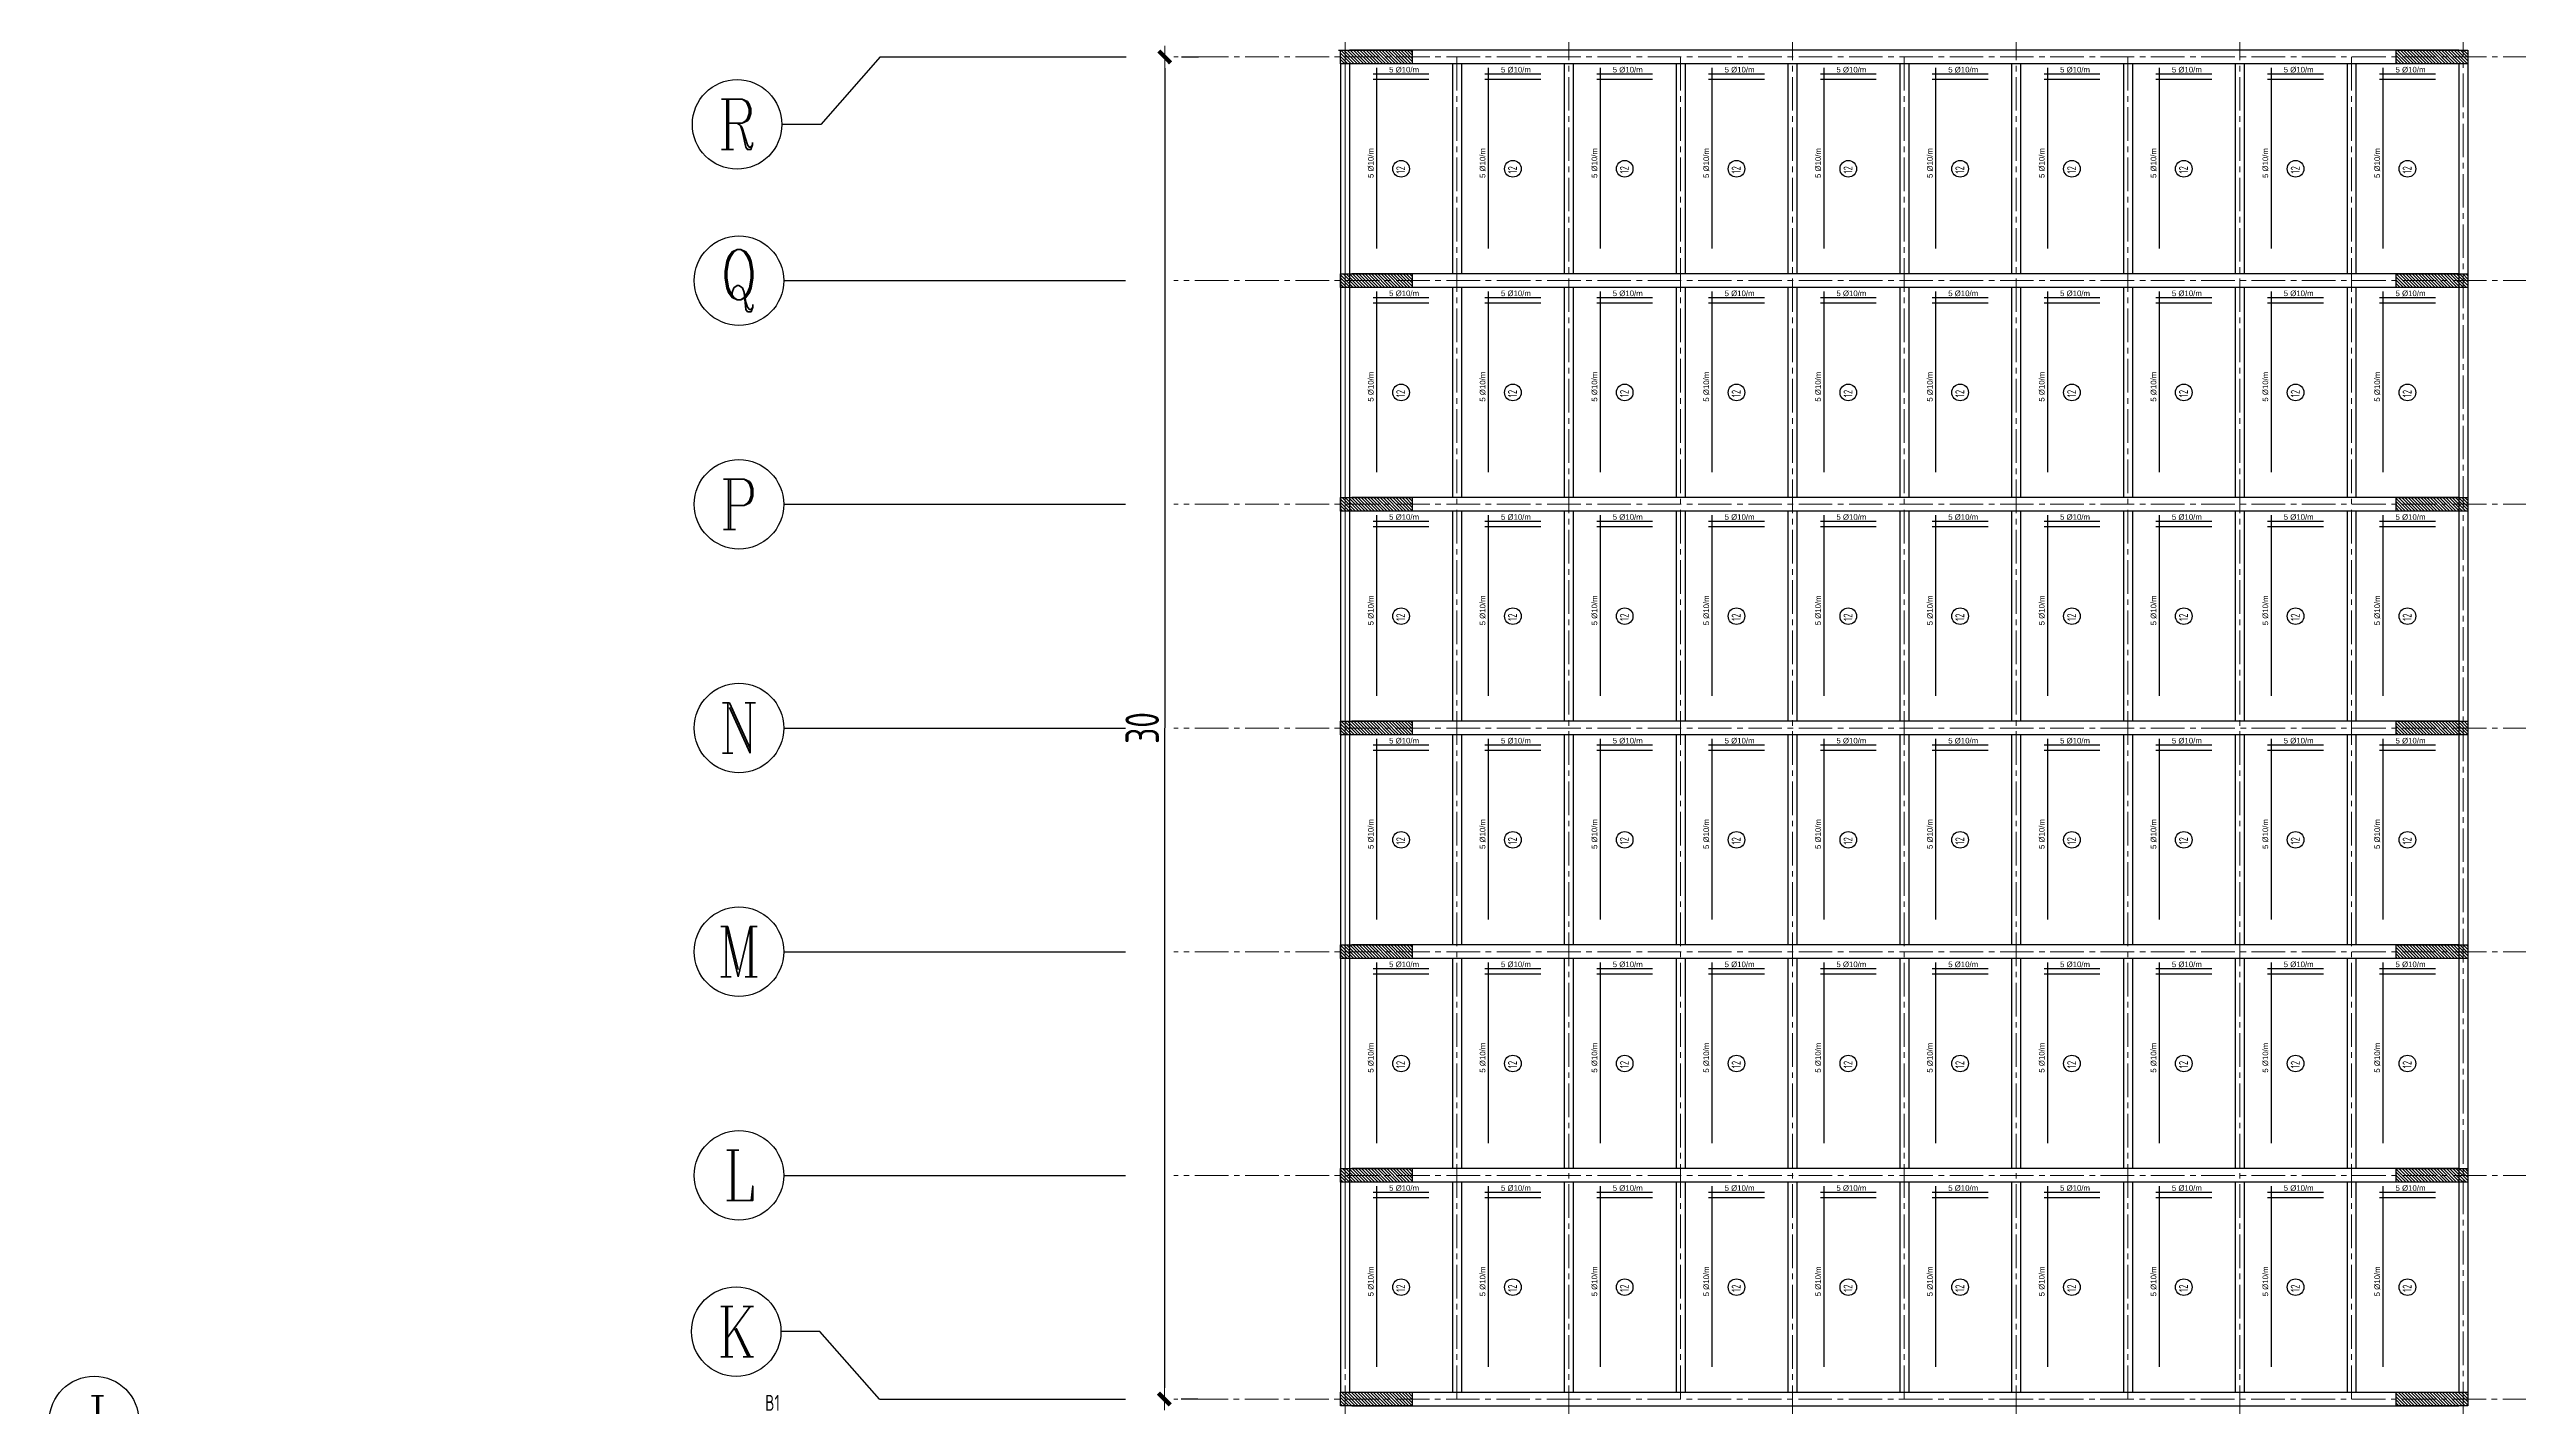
# Model space of a CAD drawing. Header units: metres. Extents: x 202848 to 204724, y 1924431 to 1925550.
# Drawn here: x 203896.4 to 203951.6, y 1924886.6 to 1924916.9 of the extents above; entities that cross this region are included whole.
import ezdxf
from ezdxf.enums import TextEntityAlignment as Align

# ---------------------------------------------------------------- set-up
doc = ezdxf.new("R2010")
doc.units = ezdxf.units.M
doc.header["$MEASUREMENT"] = 0
doc.linetypes.add('CENTER2', pattern=[1.125, 0.75, -0.125, 0.125, -0.125])
doc.layers.add('Axis', color=1, linetype='CENTER2', lineweight=5)
doc.layers.add('Dimations', color=3, linetype='Continuous', lineweight=5)
for name, color, linetype in [('Axis Name', 8, 'Continuous'), ('Columns', 2, 'Continuous'), ('Frame', 7, 'Continuous'), ('Slab Upper Reinforcment', 2, 'Continuous'), ('Walls', 255, 'Continuous'), ('YQ_DIM', 3, 'Continuous')]:
    doc.layers.add(name, color=color, linetype=linetype)
doc.styles.add('1', font='arial.ttf')
doc.styles.add('YQ_AXIS', font='COMPLEX.SHX', dxfattribs={"width": 0.8, "bigfont": 'GBCBIG.SHX'})
doc.styles.add('YQ_DIM', font='SUPEROS.SHX', dxfattribs={"width": 0.8, "bigfont": 'HZDX.SHX'})
doc.dimstyles.new('yqm0_250', dxfattribs={"dimscale": 0.25, "dimtxt": 3, "dimasz": 1, "dimexe": 1.5, "dimexo": 3, "dimgap": 0.5, "dimtad": 1, "dimdec": 3, "dimdsep": 46, "dimtxsty": 'YQ_DIM', "dimblk": 'YQTICK', "dimcen": 0, "dimclrd": 256, "dimclre": 256, "dimclrt": 7, "dimadec": 1, "dimazin": 2, "dimtfac": 1, "dimtdec": 4, "dimtix": 1, "dimtmove": 2, "dimatfit": 2, "dimfxl": 1, "dimtolj": 1, "dimtzin": 0, "dimarcsym": 0})
pattern_1 = [(135, (360.91879, 0), (-0.0353553390593, -0.0353553390593), [])]

# ---------------------------------------------------------------- blocks, each defined once
blk = doc.blocks.new('*U286')
for p, q in [((-0.1, 2.35), (-0.1, -2.35)), ((0.1, 2.35), (0.1, -2.35))]:
    blk.add_line(p, q)
blk = doc.blocks.new('*U287')
at = {"color": 0, "linetype": 'ByBlock', "lineweight": -2, "transparency": 16777216}
for p in [(0, 0), (2.5, 0), (5, 0), (7.5, 0), (10, 0), (12.5, 0), (15, 0), (17.5, 0), (20, 0), (0, -5), (2.5, -5), (5, -5), (7.5, -5), (10, -5), (12.5, -5), (15, -5), (17.5, -5), (20, -5), (0, -10), (2.5, -10), (5, -10), (7.5, -10), (10, -10), (12.5, -10), (15, -10), (17.5, -10), (20, -10), (0, -15), (2.5, -15), (5, -15), (7.5, -15), (10, -15), (12.5, -15), (15, -15), (17.5, -15), (20, -15), (0, -20), (2.5, -20), (5, -20), (7.5, -20), (10, -20), (12.5, -20), (15, -20), (17.5, -20), (20, -20), (0, -25), (2.5, -25), (5, -25), (7.5, -25), (10, -25), (12.5, -25), (15, -25), (17.5, -25), (20, -25)]:
    blk.add_blockref('*U286', p, dxfattribs=at)
blk = doc.blocks.new('YQTICK')
blk.add_line((-1, 0), (1, 0))
at = {"const_width": 0.4}
blk.add_lwpolyline([(0.53, 0.53), (-0.53, -0.53)], dxfattribs=at)
blk = doc.blocks.new('*D333')
at = {"layer": 'Defpoints', "color": 0, "transparency": 16777216}
for p in [(203921.375, 1924916.744), (203921.366, 1924886.744), (203921.366, 1924886.744)]:
    blk.add_point(p, dxfattribs=at)
at = {"layer": 'Dimations', "lineweight": -2, "transparency": 16777216}
for p, q in [((203921.375, 1924916.494), (203921.366, 1924886.994)), ((203922.125, 1924916.743), (203921.75, 1924916.743)), ((203922.116, 1924886.743), (203921.741, 1924886.743))]:
    blk.add_line(p, q, dxfattribs=at)
at = {"layer": 'Dimations', "lineweight": -2, "transparency": 16777216, "xscale": 0.25, "yscale": 0.25, "zscale": 0.25}
for p, rotation in [((203921.375, 1924916.744), 89.98404290254005), ((203921.366, 1924886.744), 269.9840429025401)]:
    blk.add_blockref('YQTICK', p, dxfattribs=dict(at, rotation=rotation))
at = {"layer": 'Dimations', "color": 7, "transparency": 16777216, "insert": (203920.87, 1924901.744), "char_height": 0.75, "attachment_point": 5, "rotation": 89.984, "style": 'YQ_DIM'}
blk.add_mtext('\\A1;30', dxfattribs=at)
blk = doc.blocks.new('*U353')
at = {"layer": 'Slab Upper Reinforcment'}
for p, q in [((0.682, 1.866), (-0.568, 1.866)), ((0.682, 1.746), (-0.568, 1.746)), ((-0.493, 2.006), (-0.493, -2.03))]:
    blk.add_line(p, q, dxfattribs=at)
blk.add_circle((0.057, -0.249), 0.186, dxfattribs=at)
at = {"layer": 'Slab Upper Reinforcment', "insert": (-0.209, 2.03), "char_height": 0.125, "attachment_point": 1, "style": '1'}
blk.add_mtext_dynamic_manual_height_columns('5 %%C10/m', width=0.73263, gutter_width=1, heights=[0], dxfattribs=at)
at = {"layer": 'Slab Upper Reinforcment', "attachment_point": 1, "rotation": 90}
for s, width, insert, char_height, style in [('5 %%C10/m', 0.73263, (-0.682, -0.455), 0.125, '1'), ('12', 0.14654, (-0.051, -0.352), 0.2, 'YQ_DIM')]:
    blk.add_mtext_dynamic_manual_height_columns(s, width=width, gutter_width=1, heights=[0], dxfattribs=dict(at, insert=insert, char_height=char_height, style=style))
blk = doc.blocks.new('*U354')
at = {"layer": 'Slab Upper Reinforcment', "color": 0, "linetype": 'ByBlock', "lineweight": -2, "transparency": 16777216}
for p in [(-22.5, 0), (-20, 0), (-17.5, 0), (-15, 0), (-12.5, 0), (-10, 0), (-7.5, 0), (-5, 0), (-2.5, 0), (0, 0), (-22.5, -5), (-20, -5), (-17.5, -5), (-15, -5), (-12.5, -5), (-10, -5), (-7.5, -5), (-5, -5), (-2.5, -5), (0, -5), (-22.5, -10), (-20, -10), (-17.5, -10), (-15, -10), (-12.5, -10), (-10, -10), (-7.5, -10), (-5, -10), (-2.5, -10), (0, -10), (-22.5, -15), (-20, -15), (-17.5, -15), (-15, -15), (-12.5, -15), (-10, -15), (-7.5, -15), (-5, -15), (-2.5, -15), (0, -15), (-22.5, -20), (-20, -20), (-17.5, -20), (-15, -20), (-12.5, -20), (-10, -20), (-7.5, -20), (-5, -20), (-2.5, -20), (0, -20), (-22.5, -25), (-20, -25), (-17.5, -25), (-15, -25), (-12.5, -25), (-10, -25), (-7.5, -25), (-5, -25), (-2.5, -25), (0, -25)]:
    blk.add_blockref('*U353', p, dxfattribs=at)

msp = doc.modelspace()

# ---------------------------------------------------------------- hatches: boundary and pattern name
at = {"layer": 'Columns', "transparency": 33554687}
h = msp.add_hatch(dxfattribs=at)
h.set_pattern_fill('ANSI31', color=256, scale=0.4, angle=90)
h.set_pattern_definition(pattern_1)
h.paths.add_polyline_path([(203925.3058, 1924916.8935), (203925.3058, 1924916.5935), (203926.9058, 1924916.5935), (203926.9058, 1924916.8935)])
h = msp.add_hatch(dxfattribs=at)
h.set_pattern_fill('ANSI31', color=256, scale=0.4, angle=90)
h.set_pattern_definition(pattern_1)
h.paths.add_polyline_path([(203948.9058, 1924916.8935), (203948.9058, 1924916.5935), (203950.5058, 1924916.5935), (203950.5058, 1924916.8935)])
h = msp.add_hatch(dxfattribs=at)
h.set_pattern_fill('ANSI31', color=256, scale=0.4, angle=90)
h.set_pattern_definition(pattern_1)
h.paths.add_polyline_path([(203925.3058, 1924911.8935), (203925.3058, 1924911.5935), (203926.9058, 1924911.5935), (203926.9058, 1924911.8935)])
h = msp.add_hatch(dxfattribs=at)
h.set_pattern_fill('ANSI31', color=256, scale=0.4, angle=90)
h.set_pattern_definition(pattern_1)
h.paths.add_polyline_path([(203948.9058, 1924911.8935), (203948.9058, 1924911.5935), (203950.5058, 1924911.5935), (203950.5058, 1924911.8935)])
h = msp.add_hatch(dxfattribs=at)
h.set_pattern_fill('ANSI31', color=256, scale=0.4, angle=90)
h.set_pattern_definition(pattern_1)
h.paths.add_polyline_path([(203925.3058, 1924906.8935), (203925.3058, 1924906.5935), (203926.9058, 1924906.5935), (203926.9058, 1924906.8935)])
h = msp.add_hatch(dxfattribs=at)
h.set_pattern_fill('ANSI31', color=256, scale=0.4, angle=90)
h.set_pattern_definition(pattern_1)
h.paths.add_polyline_path([(203948.9058, 1924906.8935), (203948.9058, 1924906.5935), (203950.5058, 1924906.5935), (203950.5058, 1924906.8935)])
h = msp.add_hatch(dxfattribs=at)
h.set_pattern_fill('ANSI31', color=256, scale=0.4, angle=90)
h.set_pattern_definition(pattern_1)
h.paths.add_polyline_path([(203925.3058, 1924901.8935), (203925.3058, 1924901.5935), (203926.9058, 1924901.5935), (203926.9058, 1924901.8935)])
h = msp.add_hatch(dxfattribs=at)
h.set_pattern_fill('ANSI31', color=256, scale=0.4, angle=90)
h.set_pattern_definition(pattern_1)
h.paths.add_polyline_path([(203948.9058, 1924901.8935), (203948.9058, 1924901.5935), (203950.5058, 1924901.5935), (203950.5058, 1924901.8935)])
h = msp.add_hatch(dxfattribs=at)
h.set_pattern_fill('ANSI31', color=256, scale=0.4, angle=90)
h.set_pattern_definition(pattern_1)
h.paths.add_polyline_path([(203925.3058, 1924896.8935), (203925.3058, 1924896.5935), (203926.9058, 1924896.5935), (203926.9058, 1924896.8935)])
h = msp.add_hatch(dxfattribs=at)
h.set_pattern_fill('ANSI31', color=256, scale=0.4, angle=90)
h.set_pattern_definition(pattern_1)
h.paths.add_polyline_path([(203948.9058, 1924896.8935), (203948.9058, 1924896.5935), (203950.5058, 1924896.5935), (203950.5058, 1924896.8935)])
h = msp.add_hatch(dxfattribs=at)
h.set_pattern_fill('ANSI31', color=256, scale=0.4, angle=90)
h.set_pattern_definition(pattern_1)
h.paths.add_polyline_path([(203925.3058, 1924891.8935), (203925.3058, 1924891.5935), (203926.9058, 1924891.5935), (203926.9058, 1924891.8935)])
h = msp.add_hatch(dxfattribs=at)
h.set_pattern_fill('ANSI31', color=256, scale=0.4, angle=90)
h.set_pattern_definition(pattern_1)
h.paths.add_polyline_path([(203948.9058, 1924891.8935), (203948.9058, 1924891.5935), (203950.5058, 1924891.5935), (203950.5058, 1924891.8935)])
h = msp.add_hatch(dxfattribs=at)
h.set_pattern_fill('ANSI31', color=256, scale=0.4, angle=90)
h.set_pattern_definition(pattern_1)
h.paths.add_polyline_path([(203925.3058, 1924886.8935), (203925.3058, 1924886.5935), (203926.9058, 1924886.5935), (203926.9058, 1924886.8935)])
h = msp.add_hatch(dxfattribs=at)
h.set_pattern_fill('ANSI31', color=256, scale=0.4, angle=90)
h.set_pattern_definition(pattern_1)
h.paths.add_polyline_path([(203948.9058, 1924886.8935), (203948.9058, 1924886.5935), (203950.5058, 1924886.5935), (203950.5058, 1924886.8935)])

# ---------------------------------------------------------------- linework, layer by layer
at = {"layer": 'Axis'}
for p, q in [((203950.4058, 1924941.1255), (203950.4058, 1924862.3615)), ((203925.4058, 1924941.0455), (203925.4058, 1924862.3615)), ((203930.4058, 1924941.0455), (203930.4058, 1924862.3615)), ((203930.4058, 1924941.0455), (203930.4058, 1924862.3615)), ((203935.4058, 1924941.0455), (203935.4058, 1924862.3615)), ((203935.4058, 1924941.0455), (203935.4058, 1924862.3615)), ((203940.4058, 1924941.0455), (203940.4058, 1924862.3615)), ((203940.4058, 1924941.0455), (203940.4058, 1924862.3615)), ((203945.4058, 1924941.0455), (203945.4058, 1924862.3615)), ((203945.4058, 1924941.0455), (203945.4058, 1924862.3615)), ((203925.4058, 1924916.8935), (203925.4058, 1924887.4935)), ((203954.2974, 1924916.7435), (203921.5738, 1924916.7435)), ((203927.9058, 1924916.7435), (203927.9058, 1924886.7435)), ((203932.9058, 1924916.7435), (203932.9058, 1924886.7435)), ((203937.9058, 1924916.7435), (203937.9058, 1924886.7435)), ((203942.9058, 1924916.7435), (203942.9058, 1924886.7435)), ((203947.9058, 1924916.7435), (203947.9058, 1924886.7435)), ((203954.2974, 1924911.7435), (203921.5738, 1924911.7435)), ((203954.2974, 1924906.7435), (203921.5738, 1924906.7435)), ((203954.2974, 1924901.7435), (203921.5738, 1924901.7435)), ((203954.2974, 1924896.7435), (203921.5738, 1924896.7435)), ((203954.2974, 1924891.7435), (203921.5738, 1924891.7435)), ((203954.289, 1924886.7435), (203921.5738, 1924886.7435))]:
    msp.add_line(p, q, dxfattribs=at)
at = {"layer": 'Axis Name'}
for p, q in [((203915.0147, 1924916.7435), (203913.6815, 1924915.2372)), ((203915.0147, 1924916.7435), (203920.5147, 1924916.7435)), ((203913.6815, 1924915.2372), (203912.8122, 1924915.2372)), ((203912.8552, 1924911.7435), (203920.4954, 1924911.7435)), ((203912.8552, 1924906.7435), (203920.4954, 1924906.7435)), ((203912.8552, 1924901.7435), (203920.4954, 1924901.7435)), ((203912.8552, 1924896.7435), (203920.4954, 1924896.7435)), ((203912.8552, 1924891.7435), (203920.4954, 1924891.7435)), ((203913.6622, 1924888.2499), (203912.7929, 1924888.2499)), ((203914.9954, 1924886.7435), (203913.6622, 1924888.2499)), ((203914.9954, 1924886.7435), (203920.4954, 1924886.7435))]:
    msp.add_line(p, q, dxfattribs=at)
for centre in [(203911.8122, 1924915.2372), (203911.8552, 1924911.7435), (203911.8552, 1924906.7435), (203911.8552, 1924901.7435), (203911.8552, 1924896.7435), (203911.8552, 1924891.7435), (203911.7929, 1924888.2499), (203897.4379, 1924886.2535)]:
    msp.add_circle(centre, 1, dxfattribs=at)
at = {"layer": 'Columns'}
for points in [[(203925.3058, 1924916.8935), (203926.9058, 1924916.8935), (203926.9058, 1924916.5935), (203925.3058, 1924916.5935)], [(203948.9058, 1924916.8935), (203950.5058, 1924916.8935), (203950.5058, 1924916.5935), (203948.9058, 1924916.5935)], [(203925.3058, 1924911.8935), (203926.9058, 1924911.8935), (203926.9058, 1924911.5935), (203925.3058, 1924911.5935)], [(203948.9058, 1924911.8935), (203950.5058, 1924911.8935), (203950.5058, 1924911.5935), (203948.9058, 1924911.5935)], [(203925.3058, 1924906.8935), (203926.9058, 1924906.8935), (203926.9058, 1924906.5935), (203925.3058, 1924906.5935)], [(203948.9058, 1924906.8935), (203950.5058, 1924906.8935), (203950.5058, 1924906.5935), (203948.9058, 1924906.5935)], [(203925.3058, 1924901.8935), (203926.9058, 1924901.8935), (203926.9058, 1924901.5935), (203925.3058, 1924901.5935)], [(203948.9058, 1924901.8935), (203950.5058, 1924901.8935), (203950.5058, 1924901.5935), (203948.9058, 1924901.5935)], [(203925.3058, 1924896.8935), (203926.9058, 1924896.8935), (203926.9058, 1924896.5935), (203925.3058, 1924896.5935)], [(203948.9058, 1924896.8935), (203950.5058, 1924896.8935), (203950.5058, 1924896.5935), (203948.9058, 1924896.5935)], [(203925.3058, 1924891.8935), (203926.9058, 1924891.8935), (203926.9058, 1924891.5935), (203925.3058, 1924891.5935)], [(203948.9058, 1924891.8935), (203950.5058, 1924891.8935), (203950.5058, 1924891.5935), (203948.9058, 1924891.5935)], [(203925.3058, 1924886.8935), (203926.9058, 1924886.8935), (203926.9058, 1924886.5935), (203925.3058, 1924886.5935)], [(203948.9058, 1924886.8935), (203950.5058, 1924886.8935), (203950.5058, 1924886.5935), (203948.9058, 1924886.5935)]]:
    msp.add_lwpolyline(points, close=True, dxfattribs=at)
at = {"layer": 'Frame'}
for p, q in [((203925.2558, 1924916.8935), (203925.5558, 1924916.8935)), ((203950.3058, 1924916.8935), (203925.5058, 1924916.8935)), ((203950.3058, 1924916.5935), (203925.5058, 1924916.5935)), ((203950.3058, 1924911.8935), (203925.5558, 1924911.8935)), ((203950.3058, 1924911.5935), (203925.5558, 1924911.5935)), ((203950.3058, 1924906.8935), (203925.5558, 1924906.8935)), ((203950.3058, 1924906.5935), (203925.5558, 1924906.5935)), ((203950.3058, 1924901.8935), (203925.5558, 1924901.8935)), ((203950.3058, 1924901.5935), (203925.5558, 1924901.5935)), ((203950.3058, 1924896.8935), (203925.5558, 1924896.8935)), ((203950.3058, 1924896.5935), (203925.5558, 1924896.5935)), ((203950.3058, 1924891.8935), (203925.5558, 1924891.8935)), ((203950.3058, 1924891.5935), (203925.5558, 1924891.5935)), ((203925.5558, 1924886.8935), (203950.3058, 1924886.8935)), ((203925.5558, 1924886.5935), (203950.3058, 1924886.5935))]:
    msp.add_line(p, q, dxfattribs=at)
at = {"layer": 'Walls'}
for p, q in [((203925.3058, 1924916.5935), (203925.3058, 1924886.8935)), ((203925.5058, 1924916.5935), (203925.5058, 1924886.8935)), ((203950.3058, 1924916.5935), (203950.3058, 1924886.8935)), ((203950.5058, 1924916.5935), (203950.5058, 1924886.8935))]:
    msp.add_line(p, q, dxfattribs=at)

# ---------------------------------------------------------------- block references
msp.add_blockref('*U287', (203927.9058, 1924914.2435))
at = {"layer": 'Slab Upper Reinforcment'}
msp.add_blockref('*U354', (203949.0992, 1924914.4928), dxfattribs=at)

# ---------------------------------------------------------------- texts
at = {"layer": 'Axis Name', "color": 7, "style": 'YQ_AXIS', "width": 0.8}
for s, p in [('R', (203911.8122, 1924915.2372)), ('Q', (203911.8552, 1924911.7435)), ('P', (203911.8552, 1924906.7435)), ('N', (203911.8552, 1924901.7435)), ('M', (203911.8552, 1924896.7435)), ('L', (203911.8552, 1924891.7435)), ('K', (203911.7929, 1924888.2499)), ('J', (203897.4379, 1924886.2535))]:
    msp.add_text(s, height=1.125, dxfattribs=at).set_placement(p, align=Align.MIDDLE)
at = {"layer": 'YQ_DIM', "insert": (203912.6058, 1924886.6578), "char_height": 0.35659, "attachment_point": 5, "style": 'YQ_DIM'}
msp.add_mtext_dynamic_manual_height_columns('B1', width=3.19714, gutter_width=1.7829, heights=[1.5932], dxfattribs=at)

# ---------------------------------------------------------------- dimensions: what is measured, and where the dimension line sits
at = {"layer": 'Dimations'}
dim = msp.add_aligned_dim(p1=(203921.3747, 1924916.7435), p2=(203921.3663, 1924886.7435), distance=0, dimstyle='yqm0_250', dxfattribs=at)
dim.commit()
dim.dimension.update_dxf_attribs({"geometry": '*D333', "text_midpoint": (203920.8705, 1924901.7436)})

doc.saveas('drawing.dxf')
